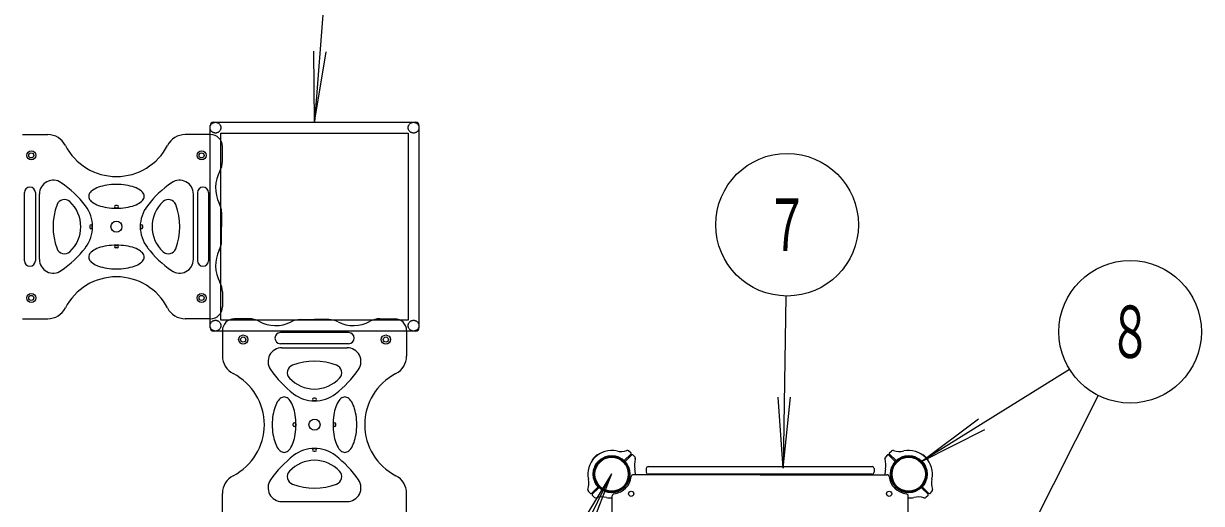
# Model space of a CAD drawing. Units: millimetres on the paper. Extents: x -385 to 0, y -594 to 267.
# Drawn here: x -233.64 to -184.08, y 145.67 to 165.87 of the extents above; entities that cross this region are included whole.
import ezdxf
from ezdxf.enums import TextEntityAlignment as Align

# ---------------------------------------------------------------- set-up
doc = ezdxf.new("R2010")
doc.units = ezdxf.units.MM
doc.linetypes.add('USER1', pattern=[4.5, 2.5, -2])
doc.layers.add('LY_1', color=7, linetype='Continuous', lineweight=25)
doc.styles.add('ＭＳ ゴシック', font='')
doc.styles.get('ＭＳ ゴシック').set_extended_font_data('MS Gothic')

msp = doc.modelspace()

# ---------------------------------------------------------------- linework, layer by layer
at = {"layer": 'LY_1', "lineweight": 13}
for p, q in [((-220.815, 169.159), (-221.395, 161.708)), ((-221.395, 161.708), (-221.423, 164.708)), ((-221.395, 161.708), (-220.902, 164.668)), ((-201.563, 154.398), (-201.681, 147.153)), ((-189.627, 151.307), (-195.864, 147.429)), ((-188.429, 150.212), (-196.395, 134.398)), ((-201.681, 147.153), (-201.894, 150.145)), ((-201.681, 147.153), (-201.371, 150.136)), ((-195.864, 147.429), (-193.464, 149.229)), ((-195.864, 147.429), (-193.188, 148.785)), ((-219.763, 125.033), (-208.894, 146.908)), ((-208.894, 146.908), (-210.458, 144.348)), ((-208.894, 146.908), (-209.989, 144.115))]:
    msp.add_line(p, q, dxfattribs=at)
at = {"layer": 'LY_1', "color": 2}
for p, q in [((-225.787, 153.055), (-225.787, 161.576)), ((-225.654, 161.709), (-217.134, 161.709)), ((-217.001, 161.576), (-217.001, 153.055)), ((-225.334, 161.256), (-217.454, 161.256)), ((-225.334, 153.375), (-225.334, 161.256)), ((-217.454, 161.256), (-217.454, 153.375)), ((-217.454, 153.375), (-225.334, 153.375)), ((-217.134, 152.922), (-225.654, 152.922)), ((-208.36, 147.468), (-208.082, 147.746)), ((-208.324, 147.433), (-208.047, 147.711)), ((-208.083, 147.794), (-208.179, 147.884)), ((-207.999, 147.71), (-207.909, 147.614)), ((-197.29, 147.71), (-197.379, 147.614)), ((-196.964, 147.433), (-197.242, 147.711)), ((-196.929, 147.468), (-197.207, 147.746)), ((-197.206, 147.794), (-197.11, 147.884)), ((-209.465, 146.364), (-209.742, 146.086)), ((-209.429, 146.328), (-209.707, 146.051)), ((-195.86, 146.328), (-195.582, 146.051)), ((-195.824, 146.364), (-195.547, 146.086)), ((-209.79, 146.087), (-209.873, 146.176)), ((-209.706, 146.003), (-209.617, 145.92)), ((-195.583, 146.003), (-195.671, 145.92)), ((-195.499, 146.087), (-195.416, 146.176))]:
    msp.add_line(p, q, dxfattribs=at)
at = {"layer": 'LY_1', "color": 1}
for p, q in [((-233.686, 161.191), (-232.618, 161.191)), ((-225.769, 161.191), (-226.837, 161.191)), ((-225.269, 160.06), (-225.269, 160.691)), ((-225.306, 157.923), (-225.306, 157.316)), ((-225.306, 156.709), (-225.306, 157.316)), ((-225.269, 154.571), (-225.269, 153.94)), ((-233.686, 153.44), (-232.618, 153.44)), ((-225.769, 153.44), (-226.837, 153.44)), ((-224.138, 153.44), (-224.769, 153.44)), ((-222.001, 153.403), (-221.394, 153.403)), ((-220.787, 153.403), (-221.394, 153.403)), ((-218.65, 153.44), (-218.019, 153.44)), ((-225.269, 152.94), (-225.269, 151.872)), ((-217.519, 152.94), (-217.519, 151.872)), ((-225.269, 145.024), (-225.269, 146.092)), ((-217.519, 145.024), (-217.519, 146.092))]:
    msp.add_line(p, q, dxfattribs=at)
at = {"layer": 'LY_1', "color": 1, "lineweight": 13}
for p, q in [((-233.603, 158.749), (-233.603, 155.882)), ((-233.136, 158.749), (-233.136, 155.882)), ((-226.319, 158.749), (-226.319, 155.882)), ((-225.852, 158.749), (-225.852, 155.882)), ((-219.961, 152.857), (-222.827, 152.857)), ((-219.961, 152.39), (-222.827, 152.39))]:
    msp.add_line(p, q, dxfattribs=at)
at = {"layer": 'LY_1', "color": 2, "lineweight": 13}
for p, q in [((-232.966, 155.943), (-232.966, 158.688)), ((-226.489, 155.943), (-226.489, 158.688)), ((-229.694, 158.21), (-229.761, 158.21)), ((-229.761, 158.11), (-229.694, 158.11)), ((-230.844, 157.349), (-230.844, 157.282)), ((-230.744, 157.282), (-230.744, 157.349)), ((-228.711, 157.349), (-228.711, 157.282)), ((-228.611, 157.282), (-228.611, 157.349)), ((-229.761, 156.521), (-229.694, 156.521)), ((-229.694, 156.421), (-229.761, 156.421)), ((-222.766, 152.221), (-220.022, 152.221)), ((-221.361, 150.099), (-221.427, 150.099)), ((-221.427, 149.999), (-221.361, 149.999)), ((-222.288, 148.949), (-222.288, 149.015)), ((-222.188, 149.015), (-222.188, 148.949)), ((-220.599, 149.015), (-220.599, 148.949)), ((-220.499, 148.949), (-220.499, 149.015)), ((-221.361, 147.965), (-221.427, 147.965)), ((-221.427, 147.865), (-221.361, 147.865)), ((-222.766, 145.743), (-220.022, 145.743))]:
    msp.add_line(p, q, dxfattribs=at)
at = {"layer": 'LY_1'}
for p, q in [((-209.474, 147.714), (-209.476, 147.715)), ((-195.815, 147.714), (-195.813, 147.715)), ((-209.71, 147.478), (-209.712, 147.48)), ((-197.936, 147.215), (-207.353, 147.215)), ((-195.579, 147.478), (-195.577, 147.48)), ((-207.436, 147.132), (-207.436, 146.982)), ((-197.936, 146.898), (-207.353, 146.898)), ((-197.853, 147.132), (-197.853, 146.982))]:
    msp.add_line(p, q, dxfattribs=at)
at = {"layer": 'LY_1', "color": 4}
for p, q in [((-202.644, 146.873), (-207.984, 146.873)), ((-202.644, 146.873), (-197.305, 146.873)), ((-208.87, 140.648), (-208.87, 145.988)), ((-196.419, 140.648), (-196.419, 145.988))]:
    msp.add_line(p, q, dxfattribs=at)
at = {"layer": 'LY_1', "color": 2, "lineweight": 13}
for points in [[(-230.894, 158.593), (-230.89, 158.55), (-230.876, 158.507), (-230.854, 158.464), (-230.824, 158.422), (-230.785, 158.382), (-230.738, 158.343), (-230.683, 158.307), (-230.621, 158.272), (-230.552, 158.24), (-230.477, 158.21), (-230.397, 158.184), (-230.311, 158.16), (-230.221, 158.14), (-230.126, 158.124), (-230.029, 158.11), (-229.93, 158.101), (-229.829, 158.095), (-229.727, 158.093), (-229.626, 158.095), (-229.525, 158.101), (-229.425, 158.11), (-229.328, 158.124), (-229.234, 158.14), (-229.144, 158.16), (-229.058, 158.184), (-228.978, 158.21), (-228.902, 158.24), (-228.834, 158.272), (-228.772, 158.307), (-228.717, 158.343), (-228.67, 158.382), (-228.631, 158.422), (-228.601, 158.464), (-228.578, 158.507), (-228.565, 158.55), (-228.561, 158.593), (-228.565, 158.637), (-228.578, 158.68), (-228.601, 158.723), (-228.631, 158.764), (-228.67, 158.805), (-228.717, 158.843), (-228.772, 158.88), (-228.834, 158.915), (-228.902, 158.947), (-228.978, 158.976), (-229.058, 159.003), (-229.144, 159.026), (-229.234, 159.047), (-229.328, 159.063), (-229.425, 159.076), (-229.525, 159.086), (-229.626, 159.092), (-229.727, 159.093), (-229.829, 159.092), (-229.93, 159.086), (-230.029, 159.076), (-230.126, 159.063), (-230.221, 159.047), (-230.311, 159.026), (-230.397, 159.003), (-230.477, 158.976), (-230.552, 158.947), (-230.621, 158.915), (-230.683, 158.88), (-230.738, 158.843), (-230.785, 158.805), (-230.824, 158.764), (-230.854, 158.723), (-230.876, 158.68), (-230.89, 158.637)], [(-230.894, 156.038), (-230.89, 155.994), (-230.876, 155.951), (-230.854, 155.908), (-230.824, 155.867), (-230.785, 155.826), (-230.738, 155.788), (-230.683, 155.751), (-230.621, 155.716), (-230.552, 155.684), (-230.477, 155.655), (-230.397, 155.628), (-230.311, 155.605), (-230.221, 155.585), (-230.126, 155.568), (-230.029, 155.555), (-229.93, 155.545), (-229.829, 155.54), (-229.727, 155.538), (-229.626, 155.54), (-229.525, 155.545), (-229.425, 155.555), (-229.328, 155.568), (-229.234, 155.585), (-229.144, 155.605), (-229.058, 155.628), (-228.978, 155.655), (-228.902, 155.684), (-228.834, 155.716), (-228.772, 155.751), (-228.717, 155.788), (-228.67, 155.826), (-228.631, 155.867), (-228.601, 155.908), (-228.578, 155.951), (-228.565, 155.994), (-228.561, 156.038), (-228.565, 156.081), (-228.578, 156.125), (-228.601, 156.167), (-228.631, 156.209), (-228.67, 156.249), (-228.717, 156.288), (-228.772, 156.325), (-228.834, 156.359), (-228.902, 156.391), (-228.978, 156.421), (-229.058, 156.447), (-229.144, 156.471), (-229.234, 156.491), (-229.328, 156.508), (-229.425, 156.521), (-229.525, 156.53), (-229.626, 156.536), (-229.727, 156.538), (-229.829, 156.536), (-229.93, 156.53), (-230.029, 156.521), (-230.126, 156.508), (-230.221, 156.491), (-230.311, 156.471), (-230.397, 156.447), (-230.477, 156.421), (-230.552, 156.391), (-230.621, 156.359), (-230.683, 156.325), (-230.738, 156.288), (-230.785, 156.249), (-230.824, 156.209), (-230.854, 156.167), (-230.876, 156.125), (-230.89, 156.081)], [(-222.672, 150.149), (-222.715, 150.144), (-222.759, 150.131), (-222.801, 150.109), (-222.843, 150.078), (-222.883, 150.039), (-222.922, 149.992), (-222.959, 149.938), (-222.993, 149.876), (-223.025, 149.807), (-223.055, 149.732), (-223.081, 149.651), (-223.105, 149.565), (-223.125, 149.475), (-223.142, 149.381), (-223.155, 149.284), (-223.164, 149.185), (-223.17, 149.084), (-223.172, 148.982), (-223.17, 148.88), (-223.164, 148.779), (-223.155, 148.68), (-223.142, 148.583), (-223.125, 148.489), (-223.105, 148.399), (-223.081, 148.313), (-223.055, 148.232), (-223.025, 148.157), (-222.993, 148.088), (-222.959, 148.026), (-222.922, 147.972), (-222.883, 147.925), (-222.843, 147.886), (-222.801, 147.855), (-222.759, 147.833), (-222.715, 147.82), (-222.672, 147.815), (-222.628, 147.82), (-222.585, 147.833), (-222.542, 147.855), (-222.501, 147.886), (-222.46, 147.925), (-222.422, 147.972), (-222.385, 148.026), (-222.35, 148.088), (-222.318, 148.157), (-222.289, 148.232), (-222.262, 148.313), (-222.239, 148.399), (-222.219, 148.489), (-222.202, 148.583), (-222.189, 148.68), (-222.179, 148.779), (-222.174, 148.88), (-222.172, 148.982), (-222.174, 149.084), (-222.179, 149.185), (-222.189, 149.284), (-222.202, 149.381), (-222.219, 149.475), (-222.239, 149.565), (-222.262, 149.651), (-222.289, 149.732), (-222.318, 149.807), (-222.35, 149.876), (-222.385, 149.938), (-222.422, 149.992), (-222.46, 150.039), (-222.501, 150.078), (-222.542, 150.109), (-222.585, 150.131), (-222.628, 150.144)], [(-220.116, 150.149), (-220.16, 150.144), (-220.203, 150.131), (-220.246, 150.109), (-220.287, 150.078), (-220.327, 150.039), (-220.366, 149.992), (-220.403, 149.938), (-220.437, 149.876), (-220.47, 149.807), (-220.499, 149.732), (-220.526, 149.651), (-220.549, 149.565), (-220.569, 149.475), (-220.586, 149.381), (-220.599, 149.284), (-220.609, 149.185), (-220.614, 149.084), (-220.616, 148.982), (-220.614, 148.88), (-220.609, 148.779), (-220.599, 148.68), (-220.586, 148.583), (-220.569, 148.489), (-220.549, 148.399), (-220.526, 148.313), (-220.499, 148.232), (-220.47, 148.157), (-220.437, 148.088), (-220.403, 148.026), (-220.366, 147.972), (-220.327, 147.925), (-220.287, 147.886), (-220.246, 147.855), (-220.203, 147.833), (-220.16, 147.82), (-220.116, 147.815), (-220.073, 147.82), (-220.029, 147.833), (-219.987, 147.855), (-219.945, 147.886), (-219.905, 147.925), (-219.866, 147.972), (-219.829, 148.026), (-219.795, 148.088), (-219.763, 148.157), (-219.733, 148.232), (-219.707, 148.313), (-219.683, 148.399), (-219.663, 148.489), (-219.646, 148.583), (-219.633, 148.68), (-219.624, 148.779), (-219.618, 148.88), (-219.616, 148.982), (-219.618, 149.084), (-219.624, 149.185), (-219.633, 149.284), (-219.646, 149.381), (-219.663, 149.475), (-219.683, 149.565), (-219.707, 149.651), (-219.733, 149.732), (-219.763, 149.807), (-219.795, 149.876), (-219.829, 149.938), (-219.866, 149.992), (-219.905, 150.039), (-219.945, 150.078), (-219.987, 150.109), (-220.029, 150.131), (-220.073, 150.144)]]:
    msp.add_lwpolyline(points, close=True, dxfattribs=at)
at = {"layer": 'LY_1', "color": 2, "linetype": 'USER1', "lineweight": 13}
for centre in [(-225.561, 161.482), (-217.227, 161.482), (-225.561, 153.149), (-217.227, 153.149)]:
    msp.add_circle(centre, 0.227, dxfattribs=at)
at = {"layer": 'LY_1', "lineweight": 13}
for centre, radius in [((-233.311, 160.316), 0.192), ((-233.311, 160.316), 0.108), ((-226.144, 160.316), 0.192), ((-226.144, 160.316), 0.108), ((-201.513, 157.398), 3), ((-187.08, 152.891), 3), ((-233.311, 154.316), 0.192), ((-233.311, 154.316), 0.108), ((-226.144, 154.316), 0.192), ((-226.144, 154.316), 0.108), ((-224.394, 152.565), 0.192), ((-224.394, 152.565), 0.108), ((-218.394, 152.565), 0.192), ((-218.394, 152.565), 0.108)]:
    msp.add_circle(centre, radius, dxfattribs=at)
at = {"layer": 'LY_1', "color": 1, "lineweight": 13}
for centre in [(-229.727, 157.316), (-221.394, 148.982)]:
    msp.add_circle(centre, 0.233, dxfattribs=at)
at = {"layer": 'LY_1', "color": 140, "lineweight": 50}
for centre in [(-208.895, 146.898), (-196.395, 146.898)]:
    msp.add_circle(centre, 0.743, dxfattribs=at)
at = {"layer": 'LY_1'}
for centre, radius in [((-208.894, 146.899), 0.743), ((-208.07, 146.073), 0.108), ((-197.219, 146.073), 0.108)]:
    msp.add_circle(centre, radius, dxfattribs=at)
at = {"layer": 'LY_1', "color": 2}
for centre, radius, start, end in [((-225.654, 161.576), 0.133, 90, 180), ((-217.134, 161.576), 0.133, 0, 90), ((-225.654, 153.055), 0.133, 180, 270), ((-217.134, 153.055), 0.133, 270, 0), ((-208.895, 146.898), 1, 77.7272, 135), ((-208.505, 148.69), 0.833, 257.7272, 287.5412), ((-208.229, 147.816), 0.0833, 47, 107.5412), ((-208.106, 147.77), 0.0333, 315, 47), ((-208.023, 147.687), 0.0333, 43, 135), ((-197.266, 147.687), 0.0333, 45, 137), ((-197.183, 147.77), 0.0333, 133, 225), ((-197.06, 147.816), 0.0833, 72.4588, 133), ((-196.784, 148.69), 0.833, 252.4588, 282.2728), ((-196.394, 146.898), 1, 45, 102.2728), ((-208.895, 146.898), 1, 135, 192.2728), ((-208.895, 146.898), 0.75, 135, 220.7293), ((-208.895, 146.898), 0.75, 49.2707, 135), ((-208.383, 147.492), 0.0333, 229.2707, 315), ((-208.895, 146.898), 0.75, 315, 40.7293), ((-208.301, 147.41), 0.0333, 135, 220.7293), ((-207.103, 147.288), 0.833, 162.4588, 192.2728), ((-207.977, 147.564), 0.0833, 342.4588, 43), ((-197.312, 147.564), 0.0833, 137, 197.5412), ((-198.186, 147.288), 0.833, 347.7272, 17.5412), ((-196.394, 146.898), 0.75, 139.2707, 225), ((-196.988, 147.41), 0.0333, 319.2707, 45), ((-196.905, 147.492), 0.0333, 225, 310.7293), ((-196.394, 146.898), 0.75, 45, 130.7293), ((-196.394, 146.898), 0.75, 319.2707, 45), ((-196.394, 146.898), 1, 347.7272, 45), ((-210.686, 146.509), 0.833, 342.4588, 12.2728), ((-208.895, 146.898), 1, 358.5675, 12.2728), ((-196.394, 146.898), 1, 167.7272, 181.4325), ((-194.603, 146.509), 0.833, 167.7272, 197.5412), ((-209.812, 146.232), 0.0833, 162.4588, 223), ((-209.488, 146.387), 0.0333, 315, 40.7293), ((-209.406, 146.305), 0.0333, 49.2707, 135), ((-208.895, 146.898), 0.75, 229.2707, 315), ((-196.394, 146.898), 0.75, 225, 310.7293), ((-195.883, 146.305), 0.0333, 45, 130.7293), ((-195.801, 146.387), 0.0333, 139.2707, 225), ((-195.477, 146.232), 0.0833, 317, 17.5412), ((-209.766, 146.11), 0.0333, 223, 315), ((-209.683, 146.027), 0.0333, 135, 227), ((-209.561, 145.981), 0.0833, 227, 287.5412), ((-209.284, 145.107), 0.833, 77.7272, 107.5412), ((-208.895, 146.898), 1, 257.7272, 271.4325), ((-196.394, 146.898), 1, 268.5675, 282.2728), ((-196.005, 145.107), 0.833, 72.4588, 102.2728), ((-195.728, 145.981), 0.0833, 252.4588, 313), ((-195.605, 146.027), 0.0333, 313, 45), ((-195.523, 146.11), 0.0333, 225, 317)]:
    msp.add_arc(centre, radius, start, end, dxfattribs=at)
at = {"layer": 'LY_1', "color": 1}
for centre, radius, start, end in [((-232.618, 160.357), 0.833, 27.2117, 90), ((-226.837, 160.357), 0.833, 90, 152.7883), ((-225.769, 160.691), 0.5, 0, 90), ((-229.727, 161.843), 2.417, 207.2117, 332.7883), ((-224.128, 158.956), 1.429, 150.8038, 207.1929), ((-226.102, 160.06), 0.833, 330.8038, 0), ((-226.14, 157.923), 0.833, 0, 27.1929), ((-226.14, 156.709), 0.833, 332.8071, 0), ((-224.128, 155.675), 1.429, 152.8071, 209.1962), ((-229.727, 152.788), 2.417, 27.2117, 152.7883), ((-226.102, 154.571), 0.833, 0, 29.1962), ((-232.618, 154.274), 0.833, 270, 332.7883), ((-226.837, 154.274), 0.833, 207.2117, 270), ((-225.769, 153.94), 0.5, 270, 0), ((-224.769, 152.94), 0.5, 90, 180), ((-224.138, 152.607), 0.833, 60.8038, 90), ((-223.035, 154.582), 1.429, 240.8038, 297.1929), ((-222.001, 152.57), 0.833, 90, 117.1929), ((-220.787, 152.57), 0.833, 62.8071, 90), ((-219.753, 154.582), 1.429, 242.8071, 299.1962), ((-218.65, 152.607), 0.833, 90, 119.1962), ((-218.019, 152.94), 0.5, 0, 90), ((-224.436, 151.872), 0.833, 180, 242.7883), ((-218.352, 151.872), 0.833, 297.2117, 0), ((-225.922, 148.982), 2.417, 297.2117, 62.7883), ((-216.866, 148.982), 2.417, 117.2117, 242.7883), ((-224.436, 146.092), 0.833, 117.2117, 180), ((-218.352, 146.092), 0.833, 0, 62.7883)]:
    msp.add_arc(centre, radius, start, end, dxfattribs=at)
at = {"layer": 'LY_1', "color": 2, "lineweight": 13}
for centre, radius, start, end in [((-232.383, 158.688), 0.583, 55.1553, 180), ((-234.716, 155.337), 4.667, 37.8346, 55.1553), ((-224.739, 155.337), 4.667, 124.8447, 142.1654), ((-227.072, 158.688), 0.583, 0, 124.8447), ((-229.749, 157.316), 2.645, 159.4705, 200.5295), ((-231.914, 158.126), 0.333, 47.0818, 159.4705), ((-232.668, 157.316), 1.44, 312.9182, 47.0818), ((-232.168, 157.316), 1.44, 322.1654, 37.8346), ((-229.761, 158.16), 0.05, 90, 270), ((-229.694, 158.16), 0.05, 270, 90), ((-227.287, 157.316), 1.44, 142.1654, 217.8346), ((-226.787, 157.316), 1.44, 132.9182, 227.0818), ((-227.541, 158.126), 0.333, 20.5295, 132.9182), ((-229.706, 157.316), 2.645, 339.4705, 20.5295), ((-230.794, 157.349), 0.05, 0, 180), ((-230.794, 157.282), 0.05, 180, 0), ((-228.661, 157.349), 0.05, 0, 180), ((-228.661, 157.282), 0.05, 180, 0), ((-231.914, 156.505), 0.333, 200.5295, 312.9182), ((-234.716, 159.295), 4.667, 304.8447, 322.1654), ((-229.761, 156.471), 0.05, 90, 270), ((-229.694, 156.471), 0.05, 270, 90), ((-224.739, 159.295), 4.667, 217.8346, 235.1553), ((-227.541, 156.505), 0.333, 227.0818, 339.4705), ((-232.383, 155.943), 0.583, 180, 304.8447), ((-227.072, 155.943), 0.583, 235.1553, 0), ((-222.766, 151.638), 0.583, 90, 214.8447), ((-220.022, 151.638), 0.583, 325.1553, 90), ((-221.394, 149.004), 2.645, 69.4705, 110.5295), ((-219.415, 153.971), 4.667, 214.8447, 232.1654), ((-222.205, 151.169), 0.333, 110.5295, 222.9182), ((-223.373, 153.971), 4.667, 307.8346, 325.1553), ((-220.583, 151.169), 0.333, 317.0818, 69.4705), ((-221.394, 151.922), 1.44, 222.9182, 317.0818), ((-221.394, 151.422), 1.44, 232.1654, 307.8346), ((-221.427, 150.049), 0.05, 90, 270), ((-221.361, 150.049), 0.05, 270, 90), ((-222.238, 149.015), 0.05, 0, 180), ((-222.238, 148.949), 0.05, 180, 0), ((-220.549, 149.015), 0.05, 0, 180), ((-220.549, 148.949), 0.05, 180, 0), ((-219.415, 143.994), 4.667, 127.8346, 145.1553), ((-221.394, 146.542), 1.44, 52.1654, 127.8346), ((-221.427, 147.915), 0.05, 90, 270), ((-221.361, 147.915), 0.05, 270, 90), ((-223.373, 143.994), 4.667, 34.8447, 52.1654), ((-221.394, 146.042), 1.44, 42.9182, 137.0818), ((-222.205, 146.795), 0.333, 137.0818, 249.4705), ((-220.583, 146.795), 0.333, 290.5295, 42.9182), ((-222.766, 146.327), 0.583, 145.1553, 270), ((-221.394, 148.96), 2.645, 249.4705, 290.5295), ((-220.022, 146.327), 0.583, 270, 34.8447)]:
    msp.add_arc(centre, radius, start, end, dxfattribs=at)
at = {"layer": 'LY_1', "color": 1, "lineweight": 13}
for centre, start, end in [((-233.369, 158.749), 0, 180), ((-226.086, 158.749), 0, 180), ((-233.369, 155.882), 180, 0), ((-226.086, 155.882), 180, 0), ((-222.827, 152.624), 90, 270), ((-219.961, 152.624), 270, 90)]:
    msp.add_arc(centre, 0.233, start, end, dxfattribs=at)
at = {"layer": 'LY_1'}
for centre, radius, start, end in [((-208.895, 146.898), 1.017, 126.3731, 135), ((-209.488, 147.704), 0.0167, 45, 126.3731), ((-195.801, 147.704), 0.0167, 53.6269, 135), ((-196.394, 146.898), 1.017, 45, 53.6269), ((-209.7, 147.491), 0.0167, 143.6269, 225), ((-208.895, 146.898), 1.017, 135, 143.6269), ((-207.353, 147.132), 0.0833, 90, 180), ((-197.936, 147.132), 0.0833, 0, 90), ((-196.394, 146.898), 1.017, 36.3731, 45), ((-195.589, 147.491), 0.0167, 315, 36.3731), ((-208.895, 146.898), 0.833, 276.7872, 353.2128), ((-207.353, 146.982), 0.0833, 180, 270), ((-197.936, 146.982), 0.0833, 270, 0), ((-196.394, 146.898), 0.833, 186.7872, 263.2128)]:
    msp.add_arc(centre, radius, start, end, dxfattribs=at)
at = {"layer": 'LY_1', "color": 4}
for centre, start, end in [((-207.984, 146.79), 90, 173.2128), ((-197.305, 146.79), 6.7872, 90), ((-208.786, 145.988), 96.7872, 180), ((-196.503, 145.988), 0, 83.2128)]:
    msp.add_arc(centre, 0.0833, start, end, dxfattribs=at)

# ---------------------------------------------------------------- texts
at = {"layer": 'LY_1', "style": 'ＭＳ ゴシック', "width": 0.6}
for s, p in [('７', (-201.513, 157.398)), ('８', (-187.08, 152.891))]:
    msp.add_text(s, height=2.199, dxfattribs=at).set_placement(p, align=Align.MIDDLE_CENTER)

doc.saveas('drawing.dxf')
